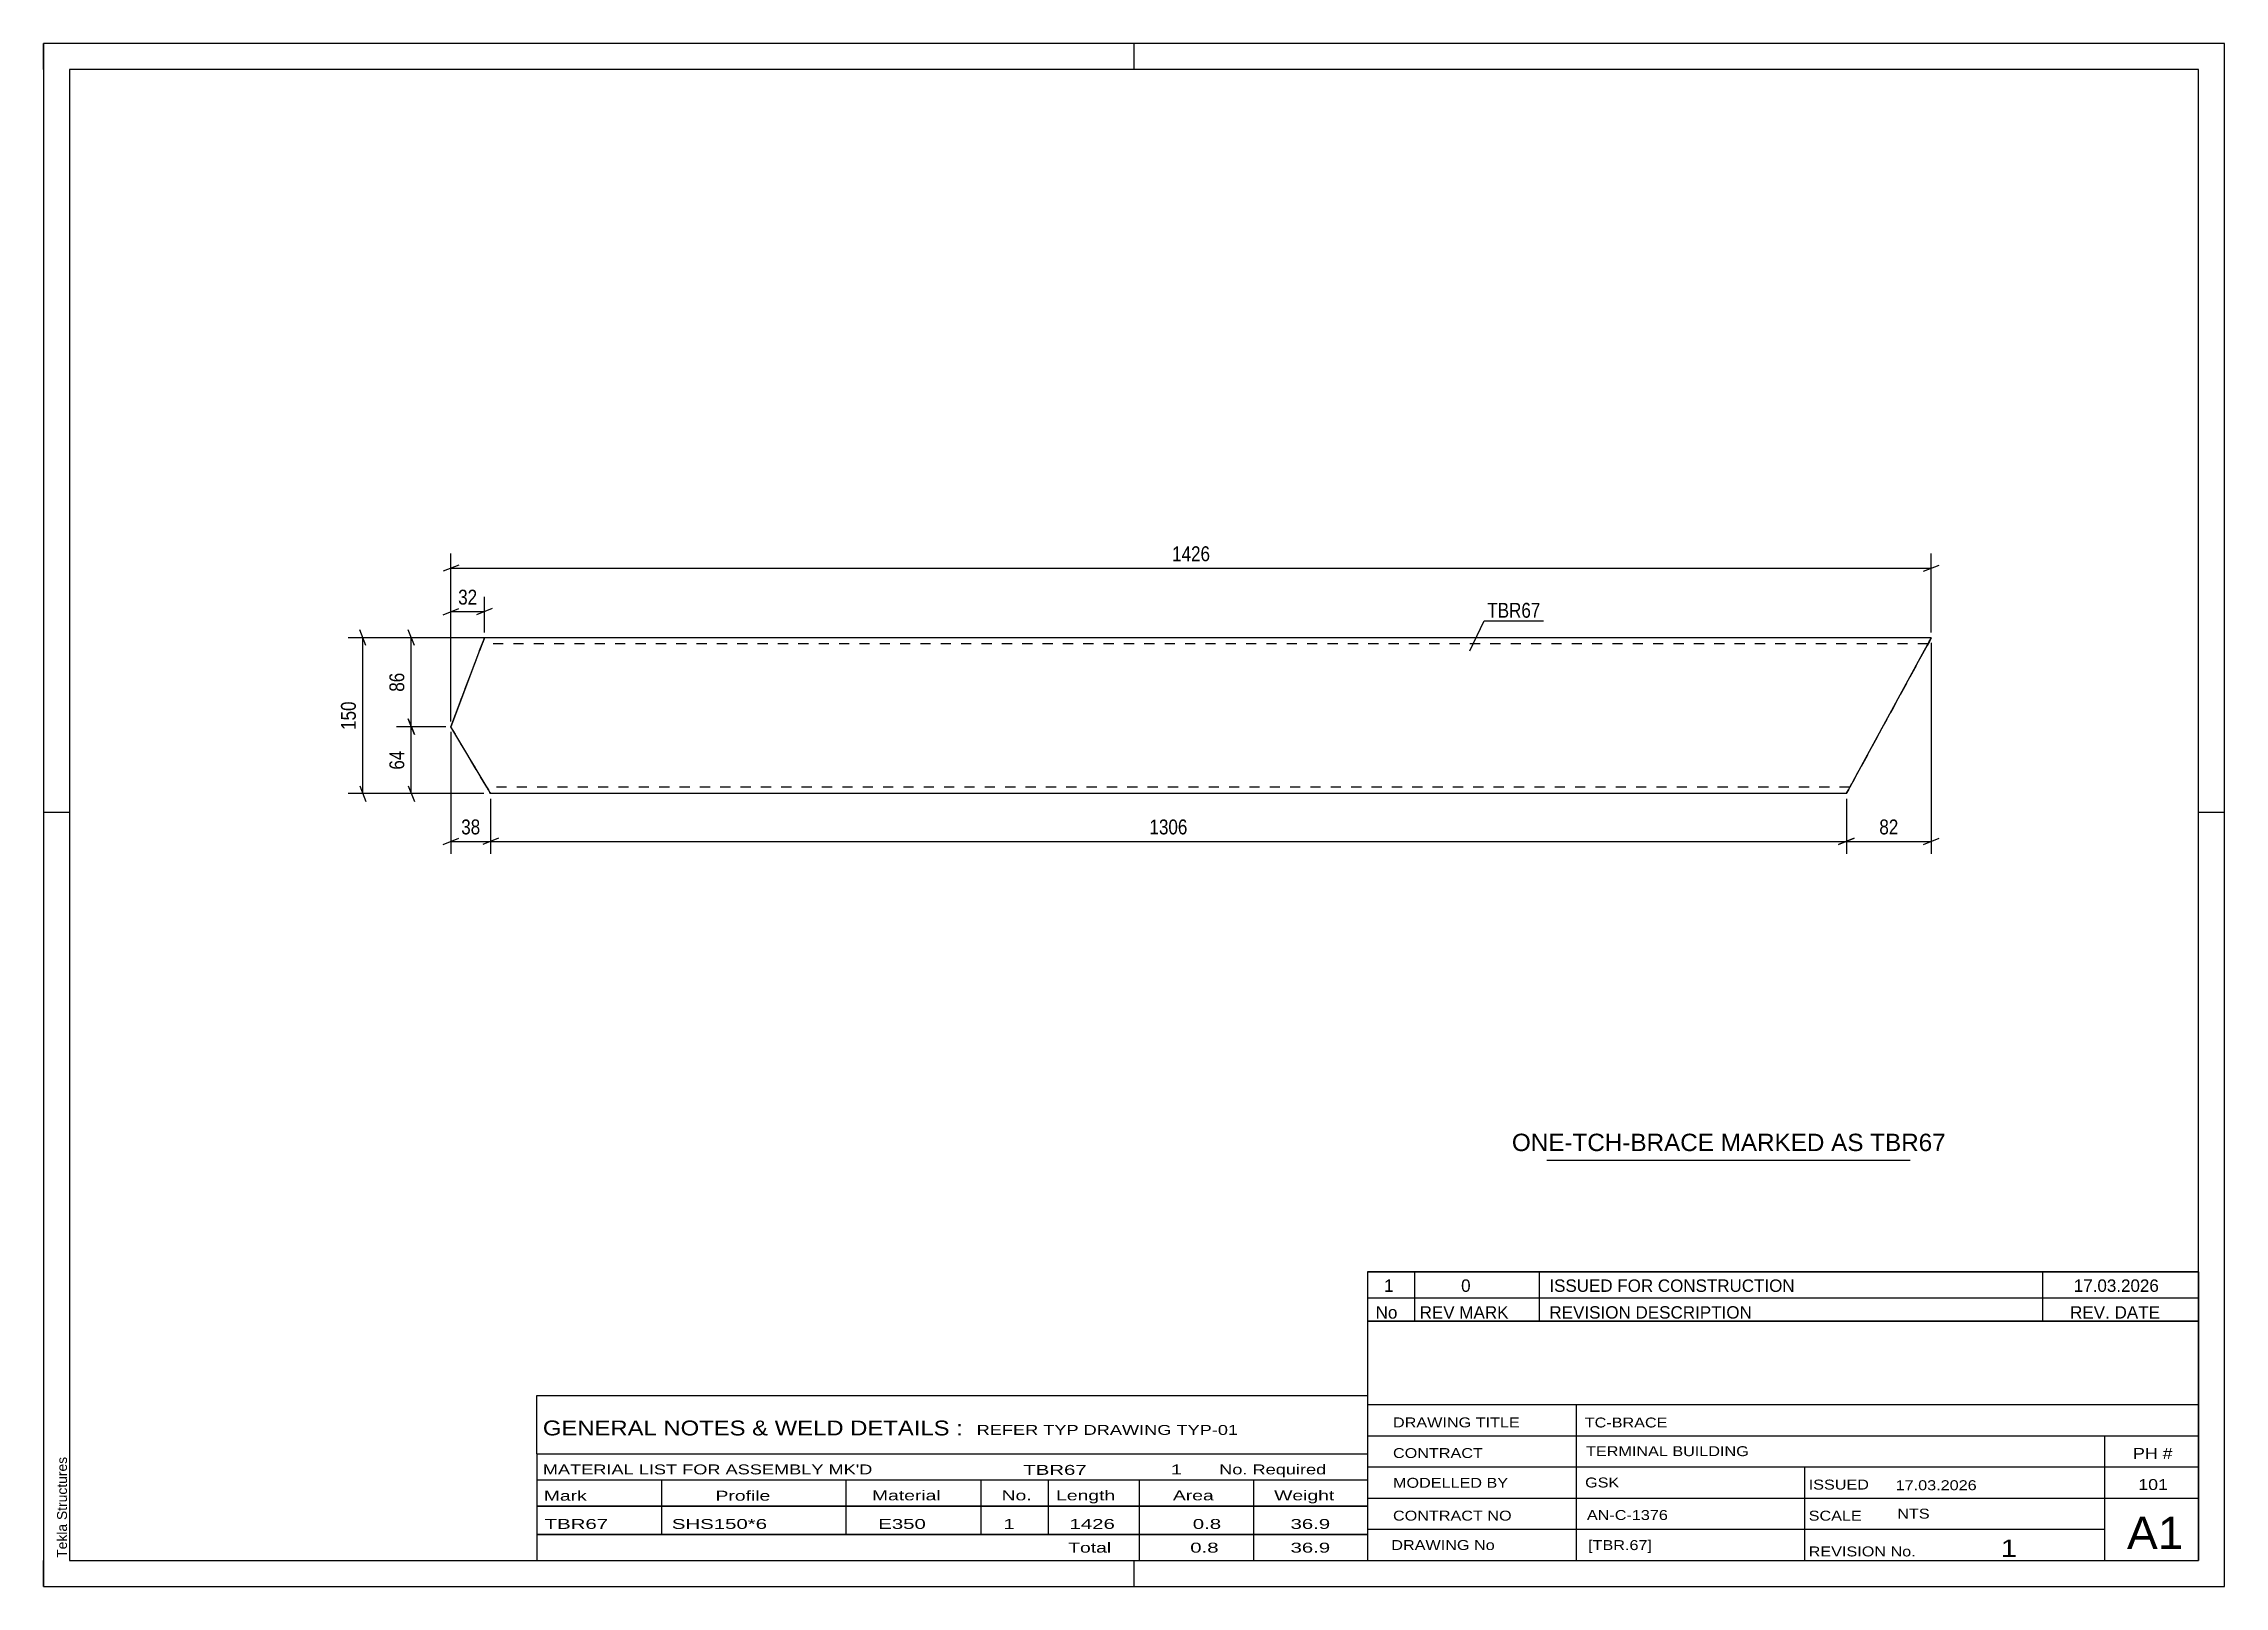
# Model space of a CAD drawing. Header units: millimetres. Extents: x 0 to 420, y 0 to 297.
import ezdxf

# ---------------------------------------------------------------- set-up
doc = ezdxf.new("R2010")
doc.units = ezdxf.units.MM
doc.linetypes.add('DXK_LINE_DOT2', pattern=[3.9198, 1.9599, -1.9599])
doc.styles.add('Arial', font='arial.ttf', dxfattribs={"height": 0.2})
doc.styles.add('Arial Narrow', font='ARIALN.TTF', dxfattribs={"height": 0.2})

# ---------------------------------------------------------------- blocks, each defined once
blk = doc.blocks.new('Unknown-580739874-1161')
at = {"color": 5, "linetype": 'Continuous'}
for p, q in [((420, 297), (0, 297)), ((0, 297), (0, 0)), ((0, 292), (0, 297)), ((210, 292), (210, 297)), ((420, 0), (420, 297)), ((415, 292), (5, 292)), ((5, 292), (5, 5)), ((415, 5), (415, 292)), ((5, 149), (0, 149)), ((420, 149), (415, 149)), ((0, 0), (0, 5)), ((5, 5), (415, 5)), ((210, 0), (210, 5)), ((0, 0), (420, 0))]:
    blk.add_line(p, q, dxfattribs=at)
at = {"color": 174, "linetype": 'Continuous', "style": 'Arial'}
blk.add_text('Tekla Structures', height=1.9102, rotation=90, dxfattribs=at).set_placement((4.5, 5.5))
blk = doc.blocks.new('Part-580739874-1270 - 1252')
at = {"color": 2, "linetype": 'Continuous'}
for p, q in [((84.16, 180.68), (78.44, 165.49)), ((83.99, 180.23), (84.34, 181.14)), ((84.16, 180.68), (84.31, 181.07)), ((84.31, 181.07), (84.4, 181.33)), ((84.34, 181.14), (84.63, 181.92)), ((84.4, 181.33), (84.44, 181.43)), ((84.63, 181.92), (84.44, 181.43)), ((84.44, 181.43), (84.44, 181.43)), ((84.82, 182.44), (84.63, 181.92)), ((84.63, 181.92), (84.83, 182.44)), ((84.89, 182.63), (84.82, 182.44)), ((84.83, 182.44), (84.89, 182.63)), ((363.56, 182.63), (84.89, 182.63)), ((362.75, 181.14), (362.25, 180.23)), ((363.18, 181.92), (362.75, 181.14)), ((363.46, 182.44), (363.18, 181.92)), ((363.56, 182.63), (363.46, 182.44)), ((78.44, 165.49), (83.99, 180.23)), ((348.51, 155.03), (362.25, 180.23)), ((78.44, 165.49), (78.44, 165.49)), ((78.44, 165.49), (78.44, 165.49)), ((85.2, 154.11), (78.44, 165.49)), ((78.44, 165.49), (78.44, 165.49)), ((85.66, 153.33), (85.2, 154.11)), ((85.97, 152.81), (85.66, 153.33)), ((86.08, 152.63), (85.97, 152.81)), ((86.08, 152.63), (86.08, 152.63)), ((347.2, 152.63), (86.08, 152.63)), ((347.3, 152.81), (347.2, 152.63)), ((347.59, 153.33), (347.3, 152.81)), ((348.01, 154.11), (347.59, 153.33)), ((348.51, 155.03), (348.01, 154.11))]:
    blk.add_line(p, q, dxfattribs=at)
at = {"color": 7, "linetype": 'DXK_LINE_DOT2'}
for p, q in [((78.44, 165.49), (84.16, 180.68)), ((84.33, 181.14), (83.99, 180.23)), ((84.16, 180.68), (84.31, 181.07)), ((84.31, 181.07), (84.34, 181.14)), ((84.44, 181.43), (84.33, 181.14)), ((84.34, 181.14), (84.41, 181.33)), ((84.41, 181.33), (84.44, 181.43)), ((362.9, 181.43), (84.44, 181.43)), ((84.89, 182.63), (84.89, 182.63)), ((362.5, 180.68), (348.26, 154.57)), ((362.5, 180.68), (348.26, 154.57)), ((362.24, 180.23), (362.75, 181.14)), ((362.5, 180.68), (362.75, 181.14)), ((362.5, 180.68), (362.71, 181.07)), ((362.71, 181.07), (362.75, 181.14)), ((362.75, 181.14), (363.17, 181.92)), ((362.75, 181.14), (362.85, 181.33)), ((362.75, 181.14), (362.85, 181.33)), ((362.85, 181.33), (362.9, 181.43)), ((362.85, 181.33), (362.9, 181.43)), ((362.9, 181.43), (362.9, 181.43)), ((363.17, 181.92), (363.45, 182.44)), ((363.45, 182.44), (363.55, 182.63)), ((363.55, 182.63), (363.56, 182.63)), ((78.44, 165.49), (83.99, 180.23)), ((362.24, 180.23), (348.26, 154.57)), ((85.16, 154.18), (78.44, 165.49)), ((85.31, 153.92), (78.44, 165.49)), ((85.16, 154.18), (78.44, 165.49)), ((85.37, 153.83), (85.16, 154.18)), ((85.31, 153.92), (85.16, 154.18)), ((85.37, 153.83), (85.31, 153.92)), ((85.31, 153.92), (85.66, 153.33)), ((347.86, 153.83), (85.37, 153.83)), ((85.66, 153.33), (85.97, 152.81)), ((85.97, 152.81), (86.08, 152.63)), ((347.2, 152.63), (347.3, 152.81)), ((347.2, 152.63), (347.2, 152.63)), ((347.3, 152.81), (347.58, 153.33)), ((347.58, 153.33), (348.01, 154.11)), ((347.9, 153.92), (347.85, 153.83)), ((347.86, 153.83), (347.91, 153.92)), ((348.04, 154.18), (347.9, 153.92)), ((347.91, 153.92), (348.05, 154.18)), ((348.01, 154.11), (348.26, 154.57)), ((348.26, 154.57), (348.04, 154.18)), ((348.05, 154.18), (348.26, 154.57))]:
    blk.add_line(p, q, dxfattribs=at)
blk = doc.blocks.new('StraightDimension-580739874-1273 - 1252')
at = {"color": 7, "linetype": 'Continuous'}
for p, q in [((78.44, 166.49), (78.44, 198.86)), ((363.56, 183.63), (363.56, 198.86)), ((79.94, 196.61), (76.94, 195.41)), ((78.44, 196.01), (363.56, 196.01)), ((362.06, 195.41), (365.06, 196.61))]:
    blk.add_line(p, q, dxfattribs=at)
at = {"color": 0}
blk.add_wipeout([(225.26, 196.76), (225.26, 200.96), (216.74, 200.96), (216.74, 196.76)], dxfattribs=at)
at = {"color": 3, "style": 'Arial Narrow'}
blk.add_text('1426', height=2.863, dxfattribs=at).set_placement((217.34, 197.36))
blk = doc.blocks.new('StraightDimension-580739874-2027 - 1252')
at = {"color": 7, "linetype": 'Continuous'}
for p, q in [((78.44, 164.49), (78.44, 141.02)), ((86.08, 151.63), (86.08, 141.02)), ((76.94, 142.82), (79.94, 144.02)), ((78.44, 143.42), (86.08, 143.42)), ((87.58, 144.02), (84.58, 142.82))]:
    blk.add_line(p, q, dxfattribs=at)
at = {"color": 0}
blk.add_wipeout([(84.69, 144.17), (84.69, 148.37), (79.83, 148.37), (79.83, 144.17)], dxfattribs=at)
at = {"color": 3, "style": 'Arial Narrow'}
blk.add_text('38', height=2.863, dxfattribs=at).set_placement((80.43, 144.77))
blk = doc.blocks.new('StraightDimension-580739874-1885 - 1252')
at = {"color": 7, "linetype": 'Continuous'}
for p, q in [((83.89, 182.63), (67.96, 182.63)), ((71.41, 181.13), (70.21, 184.13)), ((70.81, 165.49), (70.81, 182.63)), ((77.44, 165.49), (67.96, 165.49)), ((70.21, 166.99), (71.41, 163.99))]:
    blk.add_line(p, q, dxfattribs=at)
at = {"color": 0}
blk.add_wipeout([(70.06, 176.49), (65.86, 176.49), (65.86, 171.63), (70.06, 171.63)], dxfattribs=at)
at = {"color": 3, "style": 'Arial Narrow'}
blk.add_text('86', height=2.863, rotation=90.0002, dxfattribs=at).set_placement((69.46, 172.23))
blk = doc.blocks.new('StraightDimension-580739874-1678 - 1252')
at = {"color": 7, "linetype": 'Continuous'}
for p, q in [((85.43, 182.63), (58.63, 182.63)), ((62.08, 181.13), (60.88, 184.13)), ((61.48, 152.63), (61.48, 182.63)), ((84.8, 152.63), (58.63, 152.63)), ((60.88, 154.13), (62.08, 151.13))]:
    blk.add_line(p, q, dxfattribs=at)
at = {"color": 0}
blk.add_wipeout([(60.73, 170.97), (56.53, 170.97), (56.53, 164.28), (60.73, 164.28)], dxfattribs=at)
at = {"color": 3, "style": 'Arial Narrow'}
blk.add_text('150', height=2.863, rotation=90.0002, dxfattribs=at).set_placement((60.13, 164.88))
blk = doc.blocks.new('StraightDimension-580739874-1886 - 1252')
at = {"color": 7, "linetype": 'Continuous'}
for p, q in [((77.44, 165.49), (67.96, 165.49)), ((71.41, 163.99), (70.21, 166.99)), ((70.81, 152.63), (70.81, 165.49)), ((72.6, 152.63), (67.96, 152.63)), ((70.21, 154.13), (71.41, 151.13))]:
    blk.add_line(p, q, dxfattribs=at)
at = {"color": 0}
blk.add_wipeout([(70.06, 161.49), (65.86, 161.49), (65.86, 156.63), (70.06, 156.63)], dxfattribs=at)
at = {"color": 3, "style": 'Arial Narrow'}
blk.add_text('64', height=2.863, rotation=90.0002, dxfattribs=at).set_placement((69.46, 157.23))
blk = doc.blocks.new('StraightDimension-580739874-1910 - 1252')
at = {"color": 7, "linetype": 'Continuous'}
for p, q in [((78.44, 166.49), (78.44, 190.51)), ((84.89, 183.63), (84.89, 190.51)), ((76.94, 187.06), (79.94, 188.26)), ((78.44, 187.66), (84.89, 187.66)), ((86.39, 188.26), (83.39, 187.06))]:
    blk.add_line(p, q, dxfattribs=at)
at = {"color": 0}
blk.add_wipeout([(84.09, 188.41), (84.09, 192.61), (79.24, 192.61), (79.24, 188.41)], dxfattribs=at)
at = {"color": 3, "style": 'Arial Narrow'}
blk.add_text('32', height=2.863, dxfattribs=at).set_placement((79.84, 189.01))
blk = doc.blocks.new('StraightDimension-580739874-2025 - 1252')
at = {"color": 7, "linetype": 'Continuous'}
for p, q in [((363.56, 181.63), (363.56, 141.02)), ((347.2, 151.63), (347.2, 141.02)), ((348.7, 144.02), (345.7, 142.82)), ((347.2, 143.42), (363.56, 143.42)), ((362.06, 142.82), (365.06, 144.02))]:
    blk.add_line(p, q, dxfattribs=at)
at = {"color": 0}
blk.add_wipeout([(357.81, 144.17), (357.81, 148.37), (352.95, 148.37), (352.95, 144.17)], dxfattribs=at)
at = {"color": 3, "style": 'Arial Narrow'}
blk.add_text('82', height=2.863, dxfattribs=at).set_placement((353.55, 144.77))
blk = doc.blocks.new('StraightDimension-580739874-2026 - 1252')
at = {"color": 7, "linetype": 'Continuous'}
for p, q in [((86.08, 151.63), (86.08, 141.02)), ((347.2, 151.63), (347.2, 141.02)), ((87.58, 144.02), (84.58, 142.82)), ((86.08, 143.42), (347.2, 143.42)), ((345.7, 142.82), (348.7, 144.02))]:
    blk.add_line(p, q, dxfattribs=at)
at = {"color": 0}
blk.add_wipeout([(220.9, 144.17), (220.9, 148.37), (212.38, 148.37), (212.38, 144.17)], dxfattribs=at)
at = {"color": 3, "style": 'Arial Narrow'}
blk.add_text('1306', height=2.863, dxfattribs=at).set_placement((212.98, 144.77))
blk = doc.blocks.new('Unknown-580739874-2120')
at = {"color": 7, "linetype": 'Continuous'}
for p, q in [((255, 51.05), (255, 5)), ((255, 51.05), (415, 51.05)), ((415, 51), (415, 5)), ((255, 35), (415, 35)), ((295.14, 35), (295.14, 5)), ((255, 29), (415, 29)), ((397, 5.05), (397, 29.05)), ((255, 23), (415, 23)), ((339.14, 23), (339.14, 5)), ((255, 17), (415, 17)), ((255, 11), (397, 11)), ((255, 5), (415, 5))]:
    blk.add_line(p, q, dxfattribs=at)
at = {"color": 7, "style": 'Arial Narrow'}
for s, height, width, p in [('DRAWING TITLE', 1.9089, 1.425378, (259.88, 30.61)), ('TC-BRACE', 1.909, 1.425378, (296.81, 30.59)), ('CONTRACT', 1.909, 1.425378, (259.88, 24.71)), ('TERMINAL BUILDING', 1.9089, 1.425378, (297.06, 25.07)), ('MODELLED BY', 1.9089, 1.425378, (259.88, 18.98)), ('GSK', 1.909, 1.425378, (296.88, 19.04)), ('ISSUED', 1.909, 1.425378, (339.94, 18.64)), ('17.03.2026', 1.909, 1.425378, (356.69, 18.52)), ('CONTRACT NO', 1.9089, 1.425378, (259.88, 12.66)), ('AN-C-1376', 1.909, 1.425378, (297.23, 12.78)), ('SCALE', 1.909, 1.425378, (339.94, 12.65)), ('A1', 6.204, 1.25, (401.24, 7.2)), ('DRAWING No', 1.909, 1.425378, (259.56, 7)), ('[TBR.67]', 1.909, 1.425378, (297.46, 6.99)), ('1', 3.34, 1.5, (376.91, 5.68)), ('REVISION No.', 1.9089, 1.425378, (339.94, 5.77))]:
    blk.add_text(s, height=height, dxfattribs=dict(at, width=width)).set_placement(p)
at = {"color": 7, "linetype": 'Continuous', "style": 'Arial Narrow'}
for s, height, width, p in [('PH #', 2.1, 1.42538, (402.4, 24.55)), ('101', 2.1, 1.42538, (403.41, 18.55)), ('NTS', 1.909, 1.425378, (357, 13.05))]:
    blk.add_text(s, height=height, dxfattribs=dict(at, width=width)).set_placement(p)
blk = doc.blocks.new('Unknown-580739874-2121')
at = {"color": 7, "linetype": 'Continuous'}
for p, q in [((255, 60.55), (415, 60.55)), ((415, 60.55), (255, 60.55)), ((255, 60.55), (255, 55.55)), ((264, 60.55), (264, 55.55)), ((288, 60.55), (288, 55.55)), ((385, 60.55), (385, 55.55)), ((415, 60.55), (415, 55.55)), ((255, 55.55), (415, 55.55)), ((255, 55.55), (255, 51.05)), ((255, 55.55), (415, 55.55)), ((264, 55.55), (264, 51.05)), ((288, 55.55), (288, 51.05)), ((385, 55.55), (385, 51.05)), ((415, 55.55), (415, 51.05)), ((415, 51.05), (255, 51.05))]:
    blk.add_line(p, q, dxfattribs=at)
at = {"color": 7, "linetype": 'Continuous', "style": 'Arial Narrow'}
for s, height, width, p in [('1', 2.39, 1.196471, (258.16, 56.7)), ('0', 2.39, 1.196471, (273, 56.7)), ('ISSUED FOR CONSTRUCTION', 2.3861, 1.196471, (290, 56.7)), ('17.03.2026', 2.386, 1.196471, (391, 56.7)), ('No', 2.386, 1.2, (256.54, 51.55)), ('REV MARK', 2.386, 1.2, (265, 51.55)), ('REVISION DESCRIPTION', 2.3861, 1.2, (290, 51.55)), ('REV. DATE', 2.386, 1.2, (390.28, 51.55))]:
    blk.add_text(s, height=height, dxfattribs=dict(at, width=width)).set_placement(p)
blk = doc.blocks.new('Unknown-580739874-2122')
at = {"color": 7, "linetype": 'Continuous'}
for p, q in [((95, 36.75), (255, 36.75)), ((95, 25.5), (95, 36.75)), ((255, 36.75), (255, 25.5)), ((95, 25.5), (255, 25.5)), ((95, 25.5), (95, 20.5)), ((255, 25.5), (255, 20.5)), ((95, 20.5), (255, 20.5)), ((95, 20.5), (95, 15.5)), ((119, 20.5), (119, 15.5)), ((154.5, 20.5), (154.5, 15.5)), ((180.5, 20.5), (180.5, 15.5)), ((193.5, 20.5), (193.5, 15.5)), ((211, 20.5), (211, 15.5)), ((233, 20.5), (233, 15.5)), ((255, 20.5), (255, 15.5)), ((95, 15.5), (255, 15.5)), ((95, 15.45), (95, 10.05)), ((95, 15.45), (255, 15.45)), ((119, 15.5), (119, 10)), ((154.5, 15.5), (154.5, 10)), ((180.5, 15.5), (180.5, 10)), ((193.5, 15.5), (193.5, 10)), ((211, 15.5), (211, 10)), ((233, 15.5), (233, 10)), ((255, 15.45), (255, 10.05)), ((95, 10.05), (255, 10.05)), ((95, 10), (255, 10)), ((95, 10), (95, 5)), ((211, 10), (211, 5)), ((233, 10), (233, 5)), ((255, 10), (255, 5)), ((95, 5), (255, 5))]:
    blk.add_line(p, q, dxfattribs=at)
at = {"color": 7, "style": 'Arial Narrow'}
for s, height, width, p in [('GENERAL NOTES & WELD DETAILS :', 2.8633, 1.4, (96.15, 29.06)), ('REFER TYP DRAWING TYP-01', 1.9089, 1.6, (179.7, 29.16)), ("MATERIAL LIST FOR ASSEMBLY MK'D", 1.9089, 1.6, (96.15, 21.56)), ('TBR67', 1.909, 1.794707, (188.68, 21.47)), ('1', 1.91, 1.794707, (217.08, 21.56)), ('No. Required', 1.9089, 1.6, (226.41, 21.56)), ('Mark', 1.909, 1.7, (96.34, 16.5)), ('Profile', 1.909, 1.7, (129.41, 16.5)), ('Material', 1.909, 1.7, (159.54, 16.56)), ('No.', 1.909, 1.7, (184.5, 16.56)), ('Length', 1.909, 1.7, (195, 16.56)), ('Area', 1.909, 1.7, (217.5, 16.56)), ('Weight', 1.909, 1.7, (237, 16.56))]:
    blk.add_text(s, height=height, dxfattribs=dict(at, width=width)).set_placement(p)
at = {"color": 7, "linetype": 'Continuous', "style": 'Arial Narrow'}
for s, height, width, p in [('TBR67', 1.909, 1.794707, (96.5, 11.06)), ('SHS150*6', 1.909, 1.794707, (121, 11.06)), ('E350', 1.909, 1.794707, (160.74, 11.06)), ('1', 1.91, 1.794707, (184.86, 11.06)), ('1426', 1.909, 1.794707, (197.58, 11.06)), ('0.8', 1.909, 1.794707, (221.32, 11.06)), ('36.9', 1.909, 1.794707, (240.14, 11.06)), ('Total', 1.909, 1.7, (197.33, 6.5)), ('0.8', 1.909, 1.794707, (220.83, 6.5)), ('36.9', 1.909, 1.794707, (240.14, 6.5))]:
    blk.add_text(s, height=height, dxfattribs=dict(at, width=width)).set_placement(p)
blk = doc.blocks.new('Unknown-580739874-2123')
at = {"color": 7, "linetype": 'Continuous'}
blk.add_line((289.5, 82.05), (359.5, 82.05), dxfattribs=at)
at = {"color": 7, "style": 'Arial'}
blk.add_text('ONE-TCH-BRACE MARKED AS TBR67', height=3.3428, dxfattribs=at).set_placement((282.78, 83.8))
blk = doc.blocks.new('Mark-580739874-1265 - 1252')
at = {"color": 0}
blk.add_wipeout([(288.28, 186.48), (288.28, 189.48), (278.05, 189.48), (278.05, 186.48)], dxfattribs=at)
blk.add_wipeout([(288.28, 186.48), (288.28, 189.48), (278.05, 189.48), (278.05, 186.48)], dxfattribs=at)
at = {"color": 30, "linetype": 'Continuous'}
for p, q in [((274.67, 180.12), (277.45, 185.88)), ((277.45, 185.88), (288.88, 185.88))]:
    blk.add_line(p, q, dxfattribs=at)
at = {"color": 3, "style": 'Arial Narrow'}
blk.add_text('TBR67', height=2.863, dxfattribs=at).set_placement((278.05, 186.48))

msp = doc.modelspace()

# ---------------------------------------------------------------- block references
for name in ['Unknown-580739874-1161', 'Part-580739874-1270 - 1252', 'Unknown-580739874-2123', 'Unknown-580739874-2121', 'Unknown-580739874-2120', 'Unknown-580739874-2122']:
    msp.add_blockref(name, (0, 0))

# ---------------------------------------------------------------- next in the draw order: block references
msp.add_blockref('StraightDimension-580739874-1273 - 1252', (0, 0))

# ---------------------------------------------------------------- next in the draw order: block references
for name in ['Mark-580739874-1265 - 1252', 'StraightDimension-580739874-2025 - 1252', 'StraightDimension-580739874-2027 - 1252']:
    msp.add_blockref(name, (0, 0))

# ---------------------------------------------------------------- next in the draw order: block references
msp.add_blockref('StraightDimension-580739874-1885 - 1252', (0, 0))

# ---------------------------------------------------------------- next in the draw order: block references
msp.add_blockref('StraightDimension-580739874-1678 - 1252', (0, 0))

# ---------------------------------------------------------------- next in the draw order: block references
for name in ['StraightDimension-580739874-1886 - 1252', 'StraightDimension-580739874-2026 - 1252']:
    msp.add_blockref(name, (0, 0))

# ---------------------------------------------------------------- next in the draw order: block references
msp.add_blockref('StraightDimension-580739874-1910 - 1252', (0, 0))

doc.saveas('drawing.dxf')
